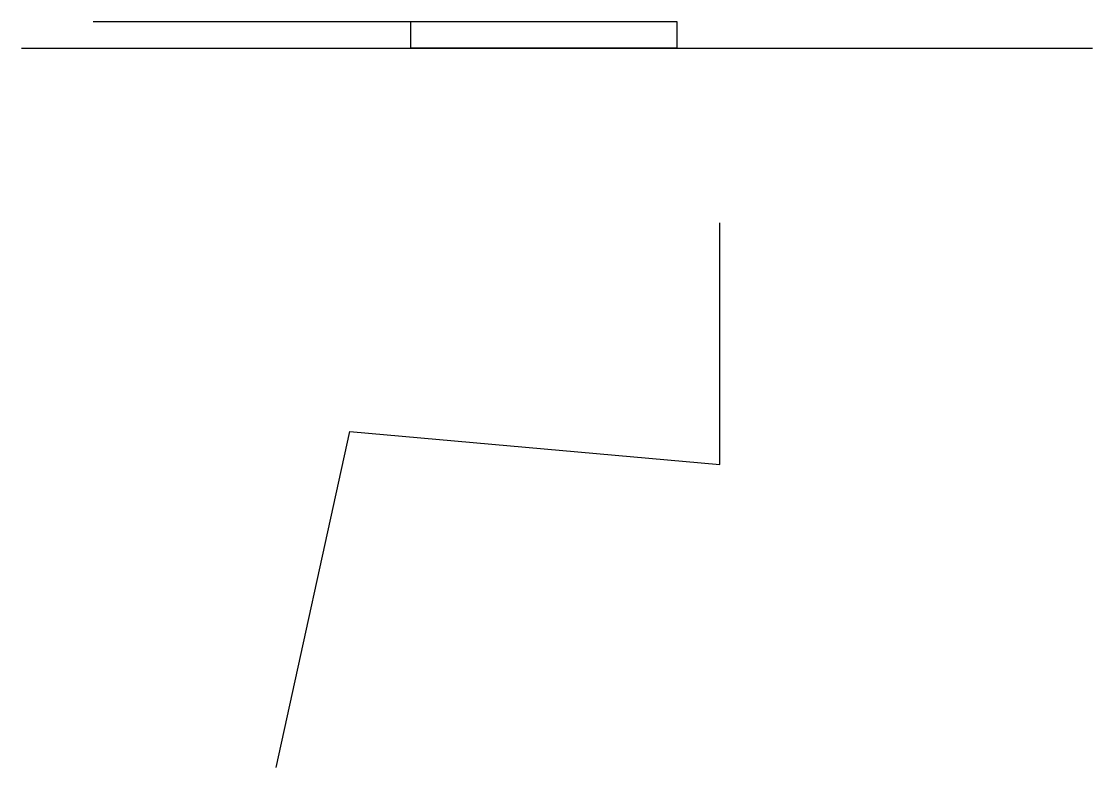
# Model space of a CAD drawing. Header units: inches. Extents: x -0.34 to 0.66, y -0.45 to 0.24.
import ezdxf

# ---------------------------------------------------------------- set-up
doc = ezdxf.new("R2010")
doc.units = ezdxf.units.IN
doc.header["$MEASUREMENT"] = 0

msp = doc.modelspace()

# ---------------------------------------------------------------- linework, layer by layer
for p, q in [((-0.2762, 0.2444), (0.0212, 0.2444)), ((0.0212, 0.2444), (0.2706, 0.2444)), ((0.0212, 0.2194), (0.0212, 0.2444)), ((0.2706, 0.2444), (0.2706, 0.2194)), ((-0.3435, 0.2194), (0.6599, 0.2194)), ((0.2706, 0.2194), (0.0212, 0.2194)), ((0.3107, -0.1708, 0.17), (0.3107, 0.0557, 0.17)), ((-0.105, -0.4547, 0.17), (-0.0359, -0.14, 0.17)), ((-0.0359, -0.14, 0.17), (0.3107, -0.1708, 0.17))]:
    msp.add_line(p, q)

doc.saveas('drawing.dxf')
